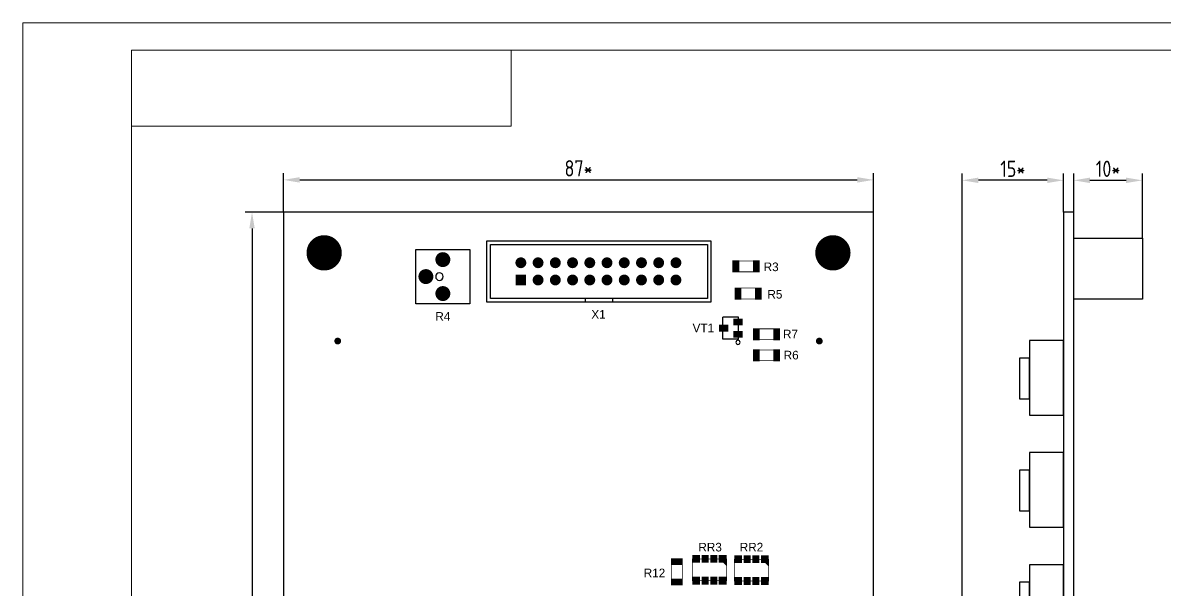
# Model space of a CAD drawing. Extents: x 25 to 880, y 8 to 306.
# Drawn here: x 460 to 670.5, y 201.5 to 306 of the extents above; entities that cross this region are included whole.
import ezdxf
from ezdxf.enums import TextEntityAlignment as Align

# ---------------------------------------------------------------- set-up
doc = ezdxf.new("R2010")
doc.units = 0
doc.header["$MEASUREMENT"] = 0
for name, color, linetype in [('BOARD', 7, 'Continuous'), ('BOTTOM', 7, 'Continuous'), ('TOP', 7, 'Continuous'), ('TOP_PIN', 7, 'Continuous')]:
    doc.layers.add(name, color=color, linetype=linetype)
doc.layers.add('РАЗМЕРЫ', color=7, linetype='Continuous', lineweight=0)
doc.layers.add('РАМКА', color=7, linetype='Continuous', lineweight=0)
doc.styles.add('ГОСТ 2.304', font='CS_Gost2304.shx')
doc.dimstyles.new('ГОСТ', dxfattribs={"dimscale": 0, "dimtxt": 3, "dimasz": 3, "dimexe": 1.25, "dimexo": 0, "dimtad": 1, "dimtoh": 1, "dimdec": 3, "dimtxsty": 'ГОСТ 2.304', "dimcen": 5, "dimadec": 3, "dimazin": 2, "dimtfac": 0.75, "dimtdec": 4, "dimtmove": 1, "dimatfit": 3, "dimfxl": 1, "dimtolj": 1, "dimarcsym": 0})

# ---------------------------------------------------------------- blocks, each defined once
blk = doc.blocks.new('*D647')
at = {"layer": 'Defpoints', "color": 0}
for p in [(616.78, 277.08), (508.03, 271.14), (616.78, 271.14)]:
    blk.add_point(p, dxfattribs=at)
at = {"layer": 'РАЗМЕРЫ', "color": 0, "lineweight": -2}
for p, q in [((508.03, 271.14), (508.03, 278.33)), ((616.78, 271.14), (616.78, 278.33)), ((511.03, 277.08), (613.78, 277.08))]:
    blk.add_line(p, q, dxfattribs=at)
at = {"layer": 'РАЗМЕРЫ', "color": 0}
for points in [[(511.03, 277.58), (511.03, 276.58), (508.03, 277.08)], [(613.78, 276.58), (613.78, 277.58), (616.78, 277.08)]]:
    blk.add_solid(points, dxfattribs=at)
at = {"layer": 'РАЗМЕРЫ', "color": 0, "linetype": 'Continuous', "insert": (562.4, 279.21), "char_height": 3, "attachment_point": 5, "style": 'ГОСТ 2.304'}
blk.add_mtext('\\A1;87*', dxfattribs=at)
blk = doc.blocks.new('*D649')
at = {"layer": 'Defpoints', "color": 0}
for p in [(508.03, 271.14), (502.23, 91.14), (508.03, 91.14)]:
    blk.add_point(p, dxfattribs=at)
at = {"layer": 'РАЗМЕРЫ', "color": 0, "lineweight": -2}
for p, q in [((508.03, 271.14), (500.98, 271.14)), ((502.23, 268.14), (502.23, 94.14)), ((508.03, 91.14), (500.98, 91.14))]:
    blk.add_line(p, q, dxfattribs=at)
at = {"layer": 'РАЗМЕРЫ', "color": 0}
for points in [[(502.73, 268.14), (501.73, 268.14), (502.23, 271.14)], [(501.73, 94.14), (502.73, 94.14), (502.23, 91.14)]]:
    blk.add_solid(points, dxfattribs=at)
at = {"layer": 'РАЗМЕРЫ', "color": 0, "linetype": 'Continuous', "insert": (500.11, 181.14), "char_height": 3, "attachment_point": 5, "rotation": 90, "style": 'ГОСТ 2.304'}
blk.add_mtext('\\A1;144*', dxfattribs=at)
blk = doc.blocks.new('*D654')
at = {"layer": 'Defpoints', "color": 0}
for p in [(666.31, 277), (653.65, 271.14), (666.31, 266.36)]:
    blk.add_point(p, dxfattribs=at)
at = {"layer": 'РАЗМЕРЫ', "color": 0, "lineweight": -2}
for p, q in [((653.65, 271.14), (653.65, 278.25)), ((666.31, 266.36), (666.31, 278.25)), ((656.65, 277), (663.31, 277))]:
    blk.add_line(p, q, dxfattribs=at)
at = {"layer": 'РАЗМЕРЫ', "color": 0}
for points in [[(656.65, 277.5), (656.65, 276.5), (653.65, 277)], [(663.31, 276.5), (663.31, 277.5), (666.31, 277)]]:
    blk.add_solid(points, dxfattribs=at)
at = {"layer": 'РАЗМЕРЫ', "color": 0, "linetype": 'Continuous', "insert": (659.98, 279.12), "char_height": 3, "attachment_point": 5, "style": 'ГОСТ 2.304'}
blk.add_mtext('\\A1;10*', dxfattribs=at)
blk = doc.blocks.new('*D657')
at = {"layer": 'Defpoints', "color": 0}
for p in [(633.09, 277), (651.78, 271.14), (633.09, 125.58)]:
    blk.add_point(p, dxfattribs=at)
at = {"layer": 'РАЗМЕРЫ', "color": 0, "lineweight": -2}
for p, q in [((633.09, 125.58), (633.09, 278.25)), ((651.78, 271.14), (651.78, 278.25)), ((648.78, 277), (636.09, 277))]:
    blk.add_line(p, q, dxfattribs=at)
at = {"layer": 'РАЗМЕРЫ', "color": 0}
for points in [[(636.09, 277.5), (636.09, 276.5), (633.09, 277)], [(648.78, 276.5), (648.78, 277.5), (651.78, 277)]]:
    blk.add_solid(points, dxfattribs=at)
at = {"layer": 'РАЗМЕРЫ', "color": 0, "linetype": 'Continuous', "insert": (642.43, 279.12), "char_height": 3, "attachment_point": 5, "style": 'ГОСТ 2.304'}
blk.add_mtext('\\A1;15*', dxfattribs=at)

msp = doc.modelspace()

# ---------------------------------------------------------------- linework, layer by layer
at = {"linetype": 'Continuous', "const_width": 0.125}
msp.add_lwpolyline([(596.0749, 256.4653, 1), (595.9499, 256.4653, 1)], format="xyb", close=True, dxfattribs=at)
at = {"layer": 'BOARD'}
for points in [[(508.026, 91.1429), (616.776, 91.1429), (616.776, 271.1429), (508.026, 271.1429)], [(651.776, 91.1429), (653.651, 91.1429), (653.651, 271.1429), (651.776, 271.1429)]]:
    msp.add_lwpolyline(points, close=True, dxfattribs=at)
at = {"layer": 'BOTTOM', "linetype": 'ByBlock', "ltscale": 100}
for points in [[(651.776, 247.4804), (645.526, 247.4804), (645.526, 233.7304), (651.776, 233.7304)], [(645.526, 244.2679), (643.651, 244.2679), (643.651, 236.7679), (645.526, 236.7679)], [(651.776, 226.8429), (645.526, 226.8429), (645.526, 213.0929), (651.776, 213.0929)], [(645.526, 223.6304), (643.651, 223.6304), (643.651, 216.1304), (645.526, 216.1304)], [(651.776, 206.2054), (645.526, 206.2054), (645.526, 192.4554), (651.776, 192.4554)], [(645.526, 202.9929), (643.651, 202.9929), (643.651, 195.4929), (645.526, 195.4929)]]:
    msp.add_lwpolyline(points, close=True, dxfattribs=at)
at = {"layer": 'TOP'}
for points in [[(545.526, 254.5804), (545.526, 265.8304), (586.776, 265.8304), (586.776, 254.5804)], [(666.3073, 266.3616), (666.3073, 255.1116), (653.651, 255.1116), (653.651, 266.3616)], [(542.401, 264.2679), (542.401, 254.2679), (532.401, 254.2679), (532.401, 264.2679)], [(546.151, 255.2054), (546.151, 265.2054), (586.151, 265.2054), (586.151, 255.2054)], [(552.5698, 257.8491), (550.9823, 257.8491), (550.9823, 259.4366), (552.5698, 259.4366)]]:
    msp.add_lwpolyline(points, close=True, dxfattribs=at)
for points in [[(552.5698, 261.8179, 1), (550.9823, 261.8179, 1)], [(555.7448, 261.8179, 1), (554.1573, 261.8179, 1)], [(558.9198, 261.8179, 1), (557.3323, 261.8179, 1)], [(562.0948, 261.8179, 1), (560.5073, 261.8179, 1)], [(565.2698, 261.8179, 1), (563.6823, 261.8179, 1)], [(568.4448, 261.8179, 1), (566.8573, 261.8179, 1)], [(571.6198, 261.8179, 1), (570.0323, 261.8179, 1)], [(574.7948, 261.8179, 1), (573.2073, 261.8179, 1)], [(577.9698, 261.8179, 1), (576.3823, 261.8179, 1)], [(581.1448, 261.8179, 1), (579.5573, 261.8179, 1)], [(537.4748, 259.2679, 1), (536.0773, 259.2679, 1)], [(555.7448, 258.6429, 1), (554.1573, 258.6429, 1)], [(558.9198, 258.6429, 1), (557.3323, 258.6429, 1)], [(562.0948, 258.6429, 1), (560.5073, 258.6429, 1)], [(565.2698, 258.6429, 1), (563.6823, 258.6429, 1)], [(568.4448, 258.6429, 1), (566.8573, 258.6429, 1)], [(571.6198, 258.6429, 1), (570.0323, 258.6429, 1)], [(574.7948, 258.6429, 1), (573.2073, 258.6429, 1)], [(577.9698, 258.6429, 1), (576.3823, 258.6429, 1)], [(581.1448, 258.6429, 1), (579.5573, 258.6429, 1)], [(592.1622, 247.1568, 1), (591.4122, 247.1568, 1)]]:
    msp.add_lwpolyline(points, format="xyb", close=True, dxfattribs=at)
at = {"layer": 'TOP', "const_width": 0.125}
for points in [[(591.3385, 260.1466), (591.3385, 262.1466), (595.2135, 262.1466), (595.2135, 260.1466)], [(591.7135, 255.1429), (591.7135, 257.1429), (595.5885, 257.1429), (595.5885, 255.1429)], [(598.9635, 249.6466), (598.9635, 247.6466), (595.0885, 247.6466), (595.0885, 249.6466)], [(595.0885, 243.7716), (595.0885, 245.7716), (598.9635, 245.7716), (598.9635, 243.7716)], [(579.526, 206.8341), (581.526, 206.8341), (581.526, 202.9591), (579.526, 202.9591)], [(583.351, 207.2716), (589.701, 207.2716), (589.701, 203.2716), (583.351, 203.2716)], [(591.101, 207.2091), (597.451, 207.2091), (597.451, 203.2091), (591.101, 203.2091)]]:
    msp.add_lwpolyline(points, close=True, dxfattribs=at)
at = {"layer": 'TOP'}
for points in [[(563.651, 255.2054), (563.651, 254.5804)], [(568.651, 255.2054), (568.651, 254.5804)], [(591.901, 247.7679), (591.901, 251.7679), (589.026, 251.7679)], [(591.901, 247.7679), (589.026, 247.7679), (589.026, 251.7679)]]:
    msp.add_lwpolyline(points, dxfattribs=at)
at = {"layer": 'TOP', "const_width": 0.125}
for points in [[(589.701, 206.0216), (588.451, 207.2716)], [(589.701, 206.1466), (588.576, 207.2716)], [(589.701, 206.2716), (588.701, 207.2716)], [(589.701, 206.3966), (588.826, 207.2716)], [(589.701, 206.5216), (588.951, 207.2716)], [(589.701, 206.6466), (589.076, 207.2716)], [(589.701, 206.7716), (589.201, 207.2716)], [(589.701, 206.8966), (589.326, 207.2716)], [(589.701, 207.0216), (589.451, 207.2716)], [(589.701, 207.1466), (589.576, 207.2716)], [(597.451, 205.9591), (596.201, 207.2091)], [(597.451, 206.0841), (596.326, 207.2091)], [(597.451, 206.2091), (596.451, 207.2091)], [(597.451, 206.3341), (596.576, 207.2091)], [(597.451, 206.4591), (596.701, 207.2091)], [(597.451, 206.5841), (596.826, 207.2091)], [(597.451, 206.7091), (596.951, 207.2091)], [(597.451, 206.8341), (597.076, 207.2091)], [(597.451, 206.9591), (597.201, 207.2091)], [(597.451, 207.0841), (597.326, 207.2091)]]:
    msp.add_lwpolyline(points, dxfattribs=at)
at = {"layer": 'TOP_PIN', "const_width": 0.125}
for points in [[(515.526, 260.4554, 1), (515.526, 266.8304, 1)], [(609.276, 260.4554, 1), (609.276, 266.8304, 1)], [(537.401, 261.0804, 1), (537.401, 263.7054, 1)], [(551.776, 260.8804, 1), (551.776, 262.7554, 1)], [(554.951, 260.8804, 1), (554.951, 262.7554, 1)], [(558.126, 260.8804, 1), (558.126, 262.7554, 1)], [(561.301, 260.8804, 1), (561.301, 262.7554, 1)], [(564.476, 260.8804, 1), (564.476, 262.7554, 1)], [(567.651, 260.8804, 1), (567.651, 262.7554, 1)], [(570.826, 260.8804, 1), (570.826, 262.7554, 1)], [(574.001, 260.8804, 1), (574.001, 262.7554, 1)], [(577.176, 260.8804, 1), (577.176, 262.7554, 1)], [(580.351, 260.8804, 1), (580.351, 262.7554, 1)], [(534.276, 257.9554, 1), (534.276, 260.5804, 1)], [(554.951, 257.7054, 1), (554.951, 259.5804, 1)], [(558.126, 257.7054, 1), (558.126, 259.5804, 1)], [(561.301, 257.7054, 1), (561.301, 259.5804, 1)], [(564.476, 257.7054, 1), (564.476, 259.5804, 1)], [(567.651, 257.7054, 1), (567.651, 259.5804, 1)], [(570.826, 257.7054, 1), (570.826, 259.5804, 1)], [(574.001, 257.7054, 1), (574.001, 259.5804, 1)], [(577.176, 257.7054, 1), (577.176, 259.5804, 1)], [(580.351, 257.7054, 1), (580.351, 259.5804, 1)], [(537.401, 254.8304, 1), (537.401, 257.4554, 1)], [(518.026, 246.8341, 1), (518.026, 247.9591, 1)], [(606.776, 246.8341, 1), (606.776, 247.9591, 1)]]:
    msp.add_lwpolyline(points, format="xyb", close=True, dxfattribs=at)
for points in [[(512.7848, 265.2679), (518.2673, 265.2679)], [(512.8623, 265.3929), (518.1898, 265.3929)], [(512.9485, 265.5179), (518.1035, 265.5179)], [(513.0448, 265.6429), (518.0073, 265.6429)], [(513.151, 265.7679), (517.901, 265.7679)], [(513.2685, 265.8929), (517.7835, 265.8929)], [(513.401, 266.0179), (517.651, 266.0179)], [(513.5498, 266.1429), (517.5023, 266.1429)], [(513.7185, 266.2679), (517.3335, 266.2679)], [(513.9148, 266.3929), (517.1373, 266.3929)], [(514.1498, 266.5179), (516.9023, 266.5179)], [(514.4498, 266.6429), (516.6023, 266.6429)], [(514.8985, 266.7679), (516.1535, 266.7679)], [(606.5348, 265.2679), (612.0173, 265.2679)], [(606.6123, 265.3929), (611.9398, 265.3929)], [(606.6985, 265.5179), (611.8535, 265.5179)], [(606.7948, 265.6429), (611.7573, 265.6429)], [(606.901, 265.7679), (611.651, 265.7679)], [(607.0185, 265.8929), (611.5335, 265.8929)], [(607.151, 266.0179), (611.401, 266.0179)], [(607.2998, 266.1429), (611.2523, 266.1429)], [(607.4685, 266.2679), (611.0835, 266.2679)], [(607.6648, 266.3929), (610.8873, 266.3929)], [(607.8998, 266.5179), (610.6523, 266.5179)], [(608.1998, 266.6429), (610.3523, 266.6429)], [(608.6485, 266.7679), (609.9035, 266.7679)], [(512.3385, 263.6429), (518.7135, 263.6429)], [(512.341, 263.7679), (518.711, 263.7679)], [(512.341, 263.5179), (518.711, 263.5179)], [(512.3485, 263.8929), (518.7035, 263.8929)], [(512.3485, 263.3929), (518.7035, 263.3929)], [(512.361, 264.0179), (518.691, 264.0179)], [(512.361, 263.2679), (518.691, 263.2679)], [(512.3785, 264.1429), (518.6735, 264.1429)], [(512.3785, 263.1429), (518.6735, 263.1429)], [(512.401, 264.2679), (518.651, 264.2679)], [(512.4285, 264.3929), (518.6235, 264.3929)], [(512.461, 264.5179), (518.591, 264.5179)], [(512.4998, 264.6429), (518.5523, 264.6429)], [(512.5448, 264.7679), (518.5073, 264.7679)], [(512.5948, 264.8929), (518.4573, 264.8929)], [(512.651, 265.0179), (518.401, 265.0179)], [(512.7135, 265.1429), (518.3385, 265.1429)], [(536.3248, 263.1429), (538.4773, 263.1429)], [(536.4235, 263.2679), (538.3785, 263.2679)], [(536.551, 263.3929), (538.251, 263.3929)], [(536.726, 263.5179), (538.076, 263.5179)], [(537.001, 263.6429), (537.801, 263.6429)], [(606.0885, 263.6429), (612.4635, 263.6429)], [(606.091, 263.7679), (612.461, 263.7679)], [(606.091, 263.5179), (612.461, 263.5179)], [(606.0985, 263.8929), (612.4535, 263.8929)], [(606.0985, 263.3929), (612.4535, 263.3929)], [(606.111, 264.0179), (612.441, 264.0179)], [(606.111, 263.2679), (612.441, 263.2679)], [(606.1285, 264.1429), (612.4235, 264.1429)], [(606.1285, 263.1429), (612.4235, 263.1429)], [(606.151, 264.2679), (612.401, 264.2679)], [(606.1785, 264.3929), (612.3735, 264.3929)], [(606.211, 264.5179), (612.341, 264.5179)], [(606.2498, 264.6429), (612.3023, 264.6429)], [(606.2948, 264.7679), (612.2573, 264.7679)], [(606.3448, 264.8929), (612.2073, 264.8929)], [(606.401, 265.0179), (612.151, 265.0179)], [(606.4635, 265.1429), (612.0885, 265.1429)], [(512.401, 263.0179), (518.651, 263.0179)], [(512.4285, 262.8929), (518.6235, 262.8929)], [(512.461, 262.7679), (518.591, 262.7679)], [(512.4998, 262.6429), (518.5523, 262.6429)], [(512.5448, 262.5179), (518.5073, 262.5179)], [(512.5948, 262.3929), (518.4573, 262.3929)], [(512.651, 262.2679), (518.401, 262.2679)], [(512.7135, 262.1429), (518.3385, 262.1429)], [(512.7848, 262.0179), (518.2673, 262.0179)], [(512.8623, 261.8929), (518.1898, 261.8929)], [(512.9485, 261.7679), (518.1035, 261.7679)], [(513.0448, 261.6429), (518.0073, 261.6429)], [(513.151, 261.5179), (517.901, 261.5179)], [(513.2685, 261.3929), (517.7835, 261.3929)], [(513.401, 261.2679), (517.651, 261.2679)], [(513.5498, 261.1429), (517.5023, 261.1429)], [(513.7185, 261.0179), (517.3335, 261.0179)], [(536.0885, 262.3929), (538.7135, 262.3929)], [(536.0948, 262.5179), (538.7073, 262.5179)], [(536.0948, 262.2679), (538.7073, 262.2679)], [(536.1135, 262.6429), (538.6885, 262.6429)], [(536.1135, 262.1429), (538.6885, 262.1429)], [(536.1435, 262.7679), (538.6585, 262.7679)], [(536.1435, 262.0179), (538.6585, 262.0179)], [(536.1885, 262.8929), (538.6135, 262.8929)], [(536.1885, 261.8929), (538.6135, 261.8929)], [(536.2473, 263.0179), (538.5548, 263.0179)], [(536.2473, 261.7679), (538.5548, 261.7679)], [(536.3248, 261.6429), (538.4773, 261.6429)], [(536.4235, 261.5179), (538.3785, 261.5179)], [(536.551, 261.3929), (538.251, 261.3929)], [(536.726, 261.2679), (538.076, 261.2679)], [(537.001, 261.1429), (537.801, 261.1429)], [(550.841, 261.7679), (552.711, 261.7679)], [(550.8423, 261.8929), (552.7098, 261.8929)], [(550.856, 261.6429), (552.696, 261.6429)], [(550.861, 262.0179), (552.691, 262.0179)], [(550.8885, 261.5179), (552.6635, 261.5179)], [(550.8973, 262.1429), (552.6548, 262.1429)], [(550.941, 261.3929), (552.611, 261.3929)], [(550.9548, 262.2679), (552.5973, 262.2679)], [(551.0173, 261.2679), (552.5348, 261.2679)], [(551.036, 262.3929), (552.516, 262.3929)], [(551.126, 261.1429), (552.426, 261.1429)], [(551.1535, 262.5179), (552.3985, 262.5179)], [(551.2873, 261.0179), (552.2648, 261.0179)], [(551.331, 262.6429), (552.221, 262.6429)], [(554.016, 261.7679), (555.886, 261.7679)], [(554.0173, 261.8929), (555.8848, 261.8929)], [(554.031, 261.6429), (555.871, 261.6429)], [(554.036, 262.0179), (555.866, 262.0179)], [(554.0635, 261.5179), (555.8385, 261.5179)], [(554.0723, 262.1429), (555.8298, 262.1429)], [(554.116, 261.3929), (555.786, 261.3929)], [(554.1298, 262.2679), (555.7723, 262.2679)], [(554.1923, 261.2679), (555.7098, 261.2679)], [(554.211, 262.3929), (555.691, 262.3929)], [(554.301, 261.1429), (555.601, 261.1429)], [(554.3285, 262.5179), (555.5735, 262.5179)], [(554.4623, 261.0179), (555.4398, 261.0179)], [(554.506, 262.6429), (555.396, 262.6429)], [(557.191, 261.7679), (559.061, 261.7679)], [(557.1923, 261.8929), (559.0598, 261.8929)], [(557.206, 261.6429), (559.046, 261.6429)], [(557.211, 262.0179), (559.041, 262.0179)], [(557.2385, 261.5179), (559.0135, 261.5179)], [(557.2473, 262.1429), (559.0048, 262.1429)], [(557.291, 261.3929), (558.961, 261.3929)], [(557.3048, 262.2679), (558.9473, 262.2679)], [(557.3673, 261.2679), (558.8848, 261.2679)], [(557.386, 262.3929), (558.866, 262.3929)], [(557.476, 261.1429), (558.776, 261.1429)], [(557.5035, 262.5179), (558.7485, 262.5179)], [(557.6373, 261.0179), (558.6148, 261.0179)], [(557.681, 262.6429), (558.571, 262.6429)], [(560.366, 261.7679), (562.236, 261.7679)], [(560.3673, 261.8929), (562.2348, 261.8929)], [(560.381, 261.6429), (562.221, 261.6429)], [(560.386, 262.0179), (562.216, 262.0179)], [(560.4135, 261.5179), (562.1885, 261.5179)], [(560.4223, 262.1429), (562.1798, 262.1429)], [(560.466, 261.3929), (562.136, 261.3929)], [(560.4798, 262.2679), (562.1223, 262.2679)], [(560.5423, 261.2679), (562.0598, 261.2679)], [(560.561, 262.3929), (562.041, 262.3929)], [(560.651, 261.1429), (561.951, 261.1429)], [(560.6785, 262.5179), (561.9235, 262.5179)], [(560.8123, 261.0179), (561.7898, 261.0179)], [(560.856, 262.6429), (561.746, 262.6429)], [(563.541, 261.7679), (565.411, 261.7679)], [(563.5423, 261.8929), (565.4098, 261.8929)], [(563.556, 261.6429), (565.396, 261.6429)], [(563.561, 262.0179), (565.391, 262.0179)], [(563.5885, 261.5179), (565.3635, 261.5179)], [(563.5973, 262.1429), (565.3548, 262.1429)], [(563.641, 261.3929), (565.311, 261.3929)], [(563.6548, 262.2679), (565.2973, 262.2679)], [(563.7173, 261.2679), (565.2348, 261.2679)], [(563.736, 262.3929), (565.216, 262.3929)], [(563.826, 261.1429), (565.126, 261.1429)], [(563.8535, 262.5179), (565.0985, 262.5179)], [(563.9873, 261.0179), (564.9648, 261.0179)], [(564.031, 262.6429), (564.921, 262.6429)], [(566.716, 261.7679), (568.586, 261.7679)], [(566.7173, 261.8929), (568.5848, 261.8929)], [(566.731, 261.6429), (568.571, 261.6429)], [(566.736, 262.0179), (568.566, 262.0179)], [(566.7635, 261.5179), (568.5385, 261.5179)], [(566.7723, 262.1429), (568.5298, 262.1429)], [(566.816, 261.3929), (568.486, 261.3929)], [(566.8298, 262.2679), (568.4723, 262.2679)], [(566.8923, 261.2679), (568.4098, 261.2679)], [(566.911, 262.3929), (568.391, 262.3929)], [(567.001, 261.1429), (568.301, 261.1429)], [(567.0285, 262.5179), (568.2735, 262.5179)], [(567.1623, 261.0179), (568.1398, 261.0179)], [(567.206, 262.6429), (568.096, 262.6429)], [(569.891, 261.7679), (571.761, 261.7679)], [(569.8923, 261.8929), (571.7598, 261.8929)], [(569.906, 261.6429), (571.746, 261.6429)], [(569.911, 262.0179), (571.741, 262.0179)], [(569.9385, 261.5179), (571.7135, 261.5179)], [(569.9473, 262.1429), (571.7048, 262.1429)], [(569.991, 261.3929), (571.661, 261.3929)], [(570.0048, 262.2679), (571.6473, 262.2679)], [(570.0673, 261.2679), (571.5848, 261.2679)], [(570.086, 262.3929), (571.566, 262.3929)], [(570.176, 261.1429), (571.476, 261.1429)], [(570.2035, 262.5179), (571.4485, 262.5179)], [(570.3373, 261.0179), (571.3148, 261.0179)], [(570.381, 262.6429), (571.271, 262.6429)], [(573.066, 261.7679), (574.936, 261.7679)], [(573.0673, 261.8929), (574.9348, 261.8929)], [(573.081, 261.6429), (574.921, 261.6429)], [(573.086, 262.0179), (574.916, 262.0179)], [(573.1135, 261.5179), (574.8885, 261.5179)], [(573.1223, 262.1429), (574.8798, 262.1429)], [(573.166, 261.3929), (574.836, 261.3929)], [(573.1798, 262.2679), (574.8223, 262.2679)], [(573.2423, 261.2679), (574.7598, 261.2679)], [(573.261, 262.3929), (574.741, 262.3929)], [(573.351, 261.1429), (574.651, 261.1429)], [(573.3785, 262.5179), (574.6235, 262.5179)], [(573.5123, 261.0179), (574.4898, 261.0179)], [(573.556, 262.6429), (574.446, 262.6429)], [(576.241, 261.7679), (578.111, 261.7679)], [(576.2423, 261.8929), (578.1098, 261.8929)], [(576.256, 261.6429), (578.096, 261.6429)], [(576.261, 262.0179), (578.091, 262.0179)], [(576.2885, 261.5179), (578.0635, 261.5179)], [(576.2973, 262.1429), (578.0548, 262.1429)], [(576.341, 261.3929), (578.011, 261.3929)], [(576.3548, 262.2679), (577.9973, 262.2679)], [(576.4173, 261.2679), (577.9348, 261.2679)], [(576.436, 262.3929), (577.916, 262.3929)], [(576.526, 261.1429), (577.826, 261.1429)], [(576.5535, 262.5179), (577.7985, 262.5179)], [(576.6873, 261.0179), (577.6648, 261.0179)], [(576.731, 262.6429), (577.621, 262.6429)], [(579.416, 261.7679), (581.286, 261.7679)], [(579.4173, 261.8929), (581.2848, 261.8929)], [(579.431, 261.6429), (581.271, 261.6429)], [(579.436, 262.0179), (581.266, 262.0179)], [(579.4635, 261.5179), (581.2385, 261.5179)], [(579.4723, 262.1429), (581.2298, 262.1429)], [(579.516, 261.3929), (581.186, 261.3929)], [(579.5298, 262.2679), (581.1723, 262.2679)], [(579.5923, 261.2679), (581.1098, 261.2679)], [(579.611, 262.3929), (581.091, 262.3929)], [(579.701, 261.1429), (581.001, 261.1429)], [(579.7285, 262.5179), (580.9735, 262.5179)], [(579.8623, 261.0179), (580.8398, 261.0179)], [(579.906, 262.6429), (580.796, 262.6429)], [(590.8385, 262.1429), (591.9635, 262.1429)], [(590.8385, 262.0179), (591.9635, 262.0179)], [(590.8385, 261.8929), (591.9635, 261.8929)], [(590.8385, 261.7679), (591.9635, 261.7679)], [(590.8385, 261.6429), (591.9635, 261.6429)], [(590.8385, 261.5179), (591.9635, 261.5179)], [(590.8385, 261.3929), (591.9635, 261.3929)], [(590.8385, 261.2679), (591.9635, 261.2679)], [(590.8385, 261.1429), (591.9635, 261.1429)], [(590.8385, 261.0179), (591.9635, 261.0179)], [(594.5885, 262.1429), (595.7135, 262.1429)], [(594.5885, 262.0179), (595.7135, 262.0179)], [(594.5885, 261.8929), (595.7135, 261.8929)], [(594.5885, 261.7679), (595.7135, 261.7679)], [(594.5885, 261.6429), (595.7135, 261.6429)], [(594.5885, 261.5179), (595.7135, 261.5179)], [(594.5885, 261.3929), (595.7135, 261.3929)], [(594.5885, 261.2679), (595.7135, 261.2679)], [(594.5885, 261.1429), (595.7135, 261.1429)], [(594.5885, 261.0179), (595.7135, 261.0179)], [(606.151, 263.0179), (612.401, 263.0179)], [(606.1785, 262.8929), (612.3735, 262.8929)], [(606.211, 262.7679), (612.341, 262.7679)], [(606.2498, 262.6429), (612.3023, 262.6429)], [(606.2948, 262.5179), (612.2573, 262.5179)], [(606.3448, 262.3929), (612.2073, 262.3929)], [(606.401, 262.2679), (612.151, 262.2679)], [(606.4635, 262.1429), (612.0885, 262.1429)], [(606.5348, 262.0179), (612.0173, 262.0179)], [(606.6123, 261.8929), (611.9398, 261.8929)], [(606.6985, 261.7679), (611.8535, 261.7679)], [(606.7948, 261.6429), (611.7573, 261.6429)], [(606.901, 261.5179), (611.651, 261.5179)], [(607.0185, 261.3929), (611.5335, 261.3929)], [(607.151, 261.2679), (611.401, 261.2679)], [(607.2998, 261.1429), (611.2523, 261.1429)], [(607.4685, 261.0179), (611.0835, 261.0179)], [(513.9148, 260.8929), (517.1373, 260.8929)], [(514.1498, 260.7679), (516.9023, 260.7679)], [(514.4498, 260.6429), (516.6023, 260.6429)], [(514.8985, 260.5179), (516.1535, 260.5179)], [(532.9635, 259.2679), (535.5885, 259.2679)], [(532.9698, 259.3929), (535.5823, 259.3929)], [(532.9698, 259.1429), (535.5823, 259.1429)], [(532.9885, 259.5179), (535.5635, 259.5179)], [(532.9885, 259.0179), (535.5635, 259.0179)], [(533.0185, 259.6429), (535.5335, 259.6429)], [(533.0185, 258.8929), (535.5335, 258.8929)], [(533.0635, 259.7679), (535.4885, 259.7679)], [(533.1223, 259.8929), (535.4298, 259.8929)], [(533.1998, 260.0179), (535.3523, 260.0179)], [(533.2985, 260.1429), (535.2535, 260.1429)], [(533.426, 260.2679), (535.126, 260.2679)], [(533.601, 260.3929), (534.951, 260.3929)], [(533.876, 260.5179), (534.676, 260.5179)], [(550.8698, 259.5179), (552.6823, 259.5179)], [(550.8698, 259.3929), (552.6823, 259.3929)], [(550.8698, 259.2679), (552.6823, 259.2679)], [(550.8698, 259.1429), (552.6823, 259.1429)], [(550.8698, 259.0179), (552.6823, 259.0179)], [(550.8698, 258.8929), (552.6823, 258.8929)], [(551.6235, 260.8929), (551.9285, 260.8929)], [(554.0485, 258.8929), (555.8535, 258.8929)], [(554.0923, 259.0179), (555.8098, 259.0179)], [(554.1585, 259.1429), (555.7435, 259.1429)], [(554.2523, 259.2679), (555.6498, 259.2679)], [(554.3885, 259.3929), (555.5135, 259.3929)], [(554.6148, 259.5179), (555.2873, 259.5179)], [(554.7985, 260.8929), (555.1035, 260.8929)], [(557.2235, 258.8929), (559.0285, 258.8929)], [(557.2673, 259.0179), (558.9848, 259.0179)], [(557.3335, 259.1429), (558.9185, 259.1429)], [(557.4273, 259.2679), (558.8248, 259.2679)], [(557.5635, 259.3929), (558.6885, 259.3929)], [(557.7898, 259.5179), (558.4623, 259.5179)], [(557.9735, 260.8929), (558.2785, 260.8929)], [(560.3985, 258.8929), (562.2035, 258.8929)], [(560.4423, 259.0179), (562.1598, 259.0179)], [(560.5085, 259.1429), (562.0935, 259.1429)], [(560.6023, 259.2679), (561.9998, 259.2679)], [(560.7385, 259.3929), (561.8635, 259.3929)], [(560.9648, 259.5179), (561.6373, 259.5179)], [(561.1485, 260.8929), (561.4535, 260.8929)], [(563.5735, 258.8929), (565.3785, 258.8929)], [(563.6173, 259.0179), (565.3348, 259.0179)], [(563.6835, 259.1429), (565.2685, 259.1429)], [(563.7773, 259.2679), (565.1748, 259.2679)], [(563.9135, 259.3929), (565.0385, 259.3929)], [(564.1398, 259.5179), (564.8123, 259.5179)], [(564.3235, 260.8929), (564.6285, 260.8929)], [(566.7485, 258.8929), (568.5535, 258.8929)], [(566.7923, 259.0179), (568.5098, 259.0179)], [(566.8585, 259.1429), (568.4435, 259.1429)], [(566.9523, 259.2679), (568.3498, 259.2679)], [(567.0885, 259.3929), (568.2135, 259.3929)], [(567.3148, 259.5179), (567.9873, 259.5179)], [(567.4985, 260.8929), (567.8035, 260.8929)], [(569.9235, 258.8929), (571.7285, 258.8929)], [(569.9673, 259.0179), (571.6848, 259.0179)], [(570.0335, 259.1429), (571.6185, 259.1429)], [(570.1273, 259.2679), (571.5248, 259.2679)], [(570.2635, 259.3929), (571.3885, 259.3929)], [(570.4898, 259.5179), (571.1623, 259.5179)], [(570.6735, 260.8929), (570.9785, 260.8929)], [(573.0985, 258.8929), (574.9035, 258.8929)], [(573.1423, 259.0179), (574.8598, 259.0179)], [(573.2085, 259.1429), (574.7935, 259.1429)], [(573.3023, 259.2679), (574.6998, 259.2679)], [(573.4385, 259.3929), (574.5635, 259.3929)], [(573.6648, 259.5179), (574.3373, 259.5179)], [(573.8485, 260.8929), (574.1535, 260.8929)], [(576.2735, 258.8929), (578.0785, 258.8929)], [(576.3173, 259.0179), (578.0348, 259.0179)], [(576.3835, 259.1429), (577.9685, 259.1429)], [(576.4773, 259.2679), (577.8748, 259.2679)], [(576.6135, 259.3929), (577.7385, 259.3929)], [(576.8398, 259.5179), (577.5123, 259.5179)], [(577.0235, 260.8929), (577.3285, 260.8929)], [(579.4485, 258.8929), (581.2535, 258.8929)], [(579.4923, 259.0179), (581.2098, 259.0179)], [(579.5585, 259.1429), (581.1435, 259.1429)], [(579.6523, 259.2679), (581.0498, 259.2679)], [(579.7885, 259.3929), (580.9135, 259.3929)], [(580.0148, 259.5179), (580.6873, 259.5179)], [(580.1985, 260.8929), (580.5035, 260.8929)], [(590.8385, 260.8929), (591.9635, 260.8929)], [(590.8385, 260.7679), (591.9635, 260.7679)], [(590.8385, 260.6429), (591.9635, 260.6429)], [(590.8385, 260.5179), (591.9635, 260.5179)], [(590.8385, 260.3929), (591.9635, 260.3929)], [(590.8385, 260.2679), (591.9635, 260.2679)], [(590.8385, 260.1429), (591.9635, 260.1429)], [(594.5885, 260.8929), (595.7135, 260.8929)], [(594.5885, 260.7679), (595.7135, 260.7679)], [(594.5885, 260.6429), (595.7135, 260.6429)], [(594.5885, 260.5179), (595.7135, 260.5179)], [(594.5885, 260.3929), (595.7135, 260.3929)], [(594.5885, 260.2679), (595.7135, 260.2679)], [(594.5885, 260.1429), (595.7135, 260.1429)], [(607.6648, 260.8929), (610.8873, 260.8929)], [(607.8998, 260.7679), (610.6523, 260.7679)], [(608.1998, 260.6429), (610.3523, 260.6429)], [(608.6485, 260.5179), (609.9035, 260.5179)], [(533.0635, 258.7679), (535.4885, 258.7679)], [(533.1223, 258.6429), (535.4298, 258.6429)], [(533.1998, 258.5179), (535.3523, 258.5179)], [(533.2985, 258.3929), (535.2535, 258.3929)], [(533.426, 258.2679), (535.126, 258.2679)], [(533.601, 258.1429), (534.951, 258.1429)], [(533.876, 258.0179), (534.676, 258.0179)], [(536.2473, 256.7679), (538.5548, 256.7679)], [(536.3248, 256.8929), (538.4773, 256.8929)], [(536.4235, 257.0179), (538.3785, 257.0179)], [(536.551, 257.1429), (538.251, 257.1429)], [(536.726, 257.2679), (538.076, 257.2679)], [(537.001, 257.3929), (537.801, 257.3929)], [(550.8698, 258.7679), (552.6823, 258.7679)], [(550.8698, 258.6429), (552.6823, 258.6429)], [(550.8698, 258.5179), (552.6823, 258.5179)], [(550.8698, 258.3929), (552.6823, 258.3929)], [(550.8698, 258.2679), (552.6823, 258.2679)], [(550.8698, 258.1429), (552.6823, 258.1429)], [(550.8698, 258.0179), (552.6823, 258.0179)], [(550.8698, 257.8929), (552.6823, 257.8929)], [(550.8698, 257.7679), (552.6823, 257.7679)], [(554.0135, 258.6429), (555.8885, 258.6429)], [(554.0223, 258.7679), (555.8798, 258.7679)], [(554.0223, 258.5179), (555.8798, 258.5179)], [(554.0485, 258.3929), (555.8535, 258.3929)], [(554.0923, 258.2679), (555.8098, 258.2679)], [(554.1585, 258.1429), (555.7435, 258.1429)], [(554.2523, 258.0179), (555.6498, 258.0179)], [(554.3885, 257.8929), (555.5135, 257.8929)], [(554.6148, 257.7679), (555.2873, 257.7679)], [(557.1885, 258.6429), (559.0635, 258.6429)], [(557.1973, 258.7679), (559.0548, 258.7679)], [(557.1973, 258.5179), (559.0548, 258.5179)], [(557.2235, 258.3929), (559.0285, 258.3929)], [(557.2673, 258.2679), (558.9848, 258.2679)], [(557.3335, 258.1429), (558.9185, 258.1429)], [(557.4273, 258.0179), (558.8248, 258.0179)], [(557.5635, 257.8929), (558.6885, 257.8929)], [(557.7898, 257.7679), (558.4623, 257.7679)], [(560.3635, 258.6429), (562.2385, 258.6429)], [(560.3723, 258.7679), (562.2298, 258.7679)], [(560.3723, 258.5179), (562.2298, 258.5179)], [(560.3985, 258.3929), (562.2035, 258.3929)], [(560.4423, 258.2679), (562.1598, 258.2679)], [(560.5085, 258.1429), (562.0935, 258.1429)], [(560.6023, 258.0179), (561.9998, 258.0179)], [(560.7385, 257.8929), (561.8635, 257.8929)], [(560.9648, 257.7679), (561.6373, 257.7679)], [(563.5385, 258.6429), (565.4135, 258.6429)], [(563.5473, 258.7679), (565.4048, 258.7679)], [(563.5473, 258.5179), (565.4048, 258.5179)], [(563.5735, 258.3929), (565.3785, 258.3929)], [(563.6173, 258.2679), (565.3348, 258.2679)], [(563.6835, 258.1429), (565.2685, 258.1429)], [(563.7773, 258.0179), (565.1748, 258.0179)], [(563.9135, 257.8929), (565.0385, 257.8929)], [(564.1398, 257.7679), (564.8123, 257.7679)], [(566.7135, 258.6429), (568.5885, 258.6429)], [(566.7223, 258.7679), (568.5798, 258.7679)], [(566.7223, 258.5179), (568.5798, 258.5179)], [(566.7485, 258.3929), (568.5535, 258.3929)], [(566.7923, 258.2679), (568.5098, 258.2679)], [(566.8585, 258.1429), (568.4435, 258.1429)], [(566.9523, 258.0179), (568.3498, 258.0179)], [(567.0885, 257.8929), (568.2135, 257.8929)], [(567.3148, 257.7679), (567.9873, 257.7679)], [(569.8885, 258.6429), (571.7635, 258.6429)], [(569.8973, 258.7679), (571.7548, 258.7679)], [(569.8973, 258.5179), (571.7548, 258.5179)], [(569.9235, 258.3929), (571.7285, 258.3929)], [(569.9673, 258.2679), (571.6848, 258.2679)], [(570.0335, 258.1429), (571.6185, 258.1429)], [(570.1273, 258.0179), (571.5248, 258.0179)], [(570.2635, 257.8929), (571.3885, 257.8929)], [(570.4898, 257.7679), (571.1623, 257.7679)], [(573.0635, 258.6429), (574.9385, 258.6429)], [(573.0723, 258.7679), (574.9298, 258.7679)], [(573.0723, 258.5179), (574.9298, 258.5179)], [(573.0985, 258.3929), (574.9035, 258.3929)], [(573.1423, 258.2679), (574.8598, 258.2679)], [(573.2085, 258.1429), (574.7935, 258.1429)], [(573.3023, 258.0179), (574.6998, 258.0179)], [(573.4385, 257.8929), (574.5635, 257.8929)], [(573.6648, 257.7679), (574.3373, 257.7679)], [(576.2385, 258.6429), (578.1135, 258.6429)], [(576.2473, 258.7679), (578.1048, 258.7679)], [(576.2473, 258.5179), (578.1048, 258.5179)], [(576.2735, 258.3929), (578.0785, 258.3929)], [(576.3173, 258.2679), (578.0348, 258.2679)], [(576.3835, 258.1429), (577.9685, 258.1429)], [(576.4773, 258.0179), (577.8748, 258.0179)], [(576.6135, 257.8929), (577.7385, 257.8929)], [(576.8398, 257.7679), (577.5123, 257.7679)], [(579.4135, 258.6429), (581.2885, 258.6429)], [(579.4223, 258.7679), (581.2798, 258.7679)], [(579.4223, 258.5179), (581.2798, 258.5179)], [(579.4485, 258.3929), (581.2535, 258.3929)], [(579.4923, 258.2679), (581.2098, 258.2679)], [(579.5585, 258.1429), (581.1435, 258.1429)], [(579.6523, 258.0179), (581.0498, 258.0179)], [(579.7885, 257.8929), (580.9135, 257.8929)], [(580.0148, 257.7679), (580.6873, 257.7679)], [(591.2135, 257.1429), (592.3385, 257.1429)], [(591.2135, 257.0179), (592.3385, 257.0179)], [(591.2135, 256.8929), (592.3385, 256.8929)], [(591.2135, 256.7679), (592.3385, 256.7679)], [(594.9635, 257.1429), (596.0885, 257.1429)], [(594.9635, 257.0179), (596.0885, 257.0179)], [(594.9635, 256.8929), (596.0885, 256.8929)], [(594.9635, 256.7679), (596.0885, 256.7679)], [(536.0885, 256.1429), (538.7135, 256.1429)], [(536.0948, 256.2679), (538.7073, 256.2679)], [(536.0948, 256.0179), (538.7073, 256.0179)], [(536.1135, 256.3929), (538.6885, 256.3929)], [(536.1135, 255.8929), (538.6885, 255.8929)], [(536.1435, 256.5179), (538.6585, 256.5179)], [(536.1435, 255.7679), (538.6585, 255.7679)], [(536.1885, 256.6429), (538.6135, 256.6429)], [(536.1885, 255.6429), (538.6135, 255.6429)], [(536.2473, 255.5179), (538.5548, 255.5179)], [(536.3248, 255.3929), (538.4773, 255.3929)], [(536.4235, 255.2679), (538.3785, 255.2679)], [(536.551, 255.1429), (538.251, 255.1429)], [(536.726, 255.0179), (538.076, 255.0179)], [(537.001, 254.8929), (537.801, 254.8929)], [(591.2135, 256.6429), (592.3385, 256.6429)], [(591.2135, 256.5179), (592.3385, 256.5179)], [(591.2135, 256.3929), (592.3385, 256.3929)], [(591.2135, 256.2679), (592.3385, 256.2679)], [(591.2135, 256.1429), (592.3385, 256.1429)], [(591.2135, 256.0179), (592.3385, 256.0179)], [(591.2135, 255.8929), (592.3385, 255.8929)], [(591.2135, 255.7679), (592.3385, 255.7679)], [(591.2135, 255.6429), (592.3385, 255.6429)], [(591.2135, 255.5179), (592.3385, 255.5179)], [(591.2135, 255.3929), (592.3385, 255.3929)], [(591.2135, 255.2679), (592.3385, 255.2679)], [(591.2135, 255.1429), (592.3385, 255.1429)], [(594.9635, 256.6429), (596.0885, 256.6429)], [(594.9635, 256.5179), (596.0885, 256.5179)], [(594.9635, 256.3929), (596.0885, 256.3929)], [(594.9635, 256.2679), (596.0885, 256.2679)], [(594.9635, 256.1429), (596.0885, 256.1429)], [(594.9635, 256.0179), (596.0885, 256.0179)], [(594.9635, 255.8929), (596.0885, 255.8929)], [(594.9635, 255.7679), (596.0885, 255.7679)], [(594.9635, 255.6429), (596.0885, 255.6429)], [(594.9635, 255.5179), (596.0885, 255.5179)], [(594.9635, 255.3929), (596.0885, 255.3929)], [(594.9635, 255.2679), (596.0885, 255.2679)], [(594.9635, 255.1429), (596.0885, 255.1429)], [(590.9635, 251.3929), (592.5885, 251.3929)], [(590.9635, 251.2679), (592.5885, 251.2679)], [(590.9635, 251.1429), (592.5885, 251.1429)], [(590.9635, 251.0179), (592.5885, 251.0179)], [(590.9635, 250.8929), (592.5885, 250.8929)], [(590.9635, 250.7679), (592.5885, 250.7679)], [(590.9635, 250.6429), (592.5885, 250.6429)], [(590.9635, 250.5179), (592.5885, 250.5179)], [(588.3385, 250.2679), (589.9635, 250.2679)], [(588.3385, 250.1429), (589.9635, 250.1429)], [(588.3385, 250.0179), (589.9635, 250.0179)], [(588.3385, 249.8929), (589.9635, 249.8929)], [(588.3385, 249.7679), (589.9635, 249.7679)], [(588.3385, 249.6429), (589.9635, 249.6429)], [(588.3385, 249.5179), (589.9635, 249.5179)], [(588.3385, 249.3929), (589.9635, 249.3929)], [(588.3385, 249.2679), (589.9635, 249.2679)], [(590.9635, 250.3929), (592.5885, 250.3929)], [(590.9635, 249.1429), (592.5885, 249.1429)], [(590.9635, 249.0179), (592.5885, 249.0179)], [(590.9635, 248.8929), (592.5885, 248.8929)], [(590.9635, 248.7679), (592.5885, 248.7679)], [(590.9635, 248.6429), (592.5885, 248.6429)], [(590.9635, 248.5179), (592.5885, 248.5179)], [(590.9635, 248.3929), (592.5885, 248.3929)], [(594.5885, 249.6429), (595.7135, 249.6429)], [(594.5885, 249.5179), (595.7135, 249.5179)], [(594.5885, 249.3929), (595.7135, 249.3929)], [(594.5885, 249.2679), (595.7135, 249.2679)], [(594.5885, 249.1429), (595.7135, 249.1429)], [(594.5885, 249.0179), (595.7135, 249.0179)], [(594.5885, 248.8929), (595.7135, 248.8929)], [(594.5885, 248.7679), (595.7135, 248.7679)], [(594.5885, 248.6429), (595.7135, 248.6429)], [(594.5885, 248.5179), (595.7135, 248.5179)], [(594.5885, 248.3929), (595.7135, 248.3929)], [(598.3385, 249.6429), (599.4635, 249.6429)], [(598.3385, 249.5179), (599.4635, 249.5179)], [(598.3385, 249.3929), (599.4635, 249.3929)], [(598.3385, 249.2679), (599.4635, 249.2679)], [(598.3385, 249.1429), (599.4635, 249.1429)], [(598.3385, 249.0179), (599.4635, 249.0179)], [(598.3385, 248.8929), (599.4635, 248.8929)], [(598.3385, 248.7679), (599.4635, 248.7679)], [(598.3385, 248.6429), (599.4635, 248.6429)], [(598.3385, 248.5179), (599.4635, 248.5179)], [(598.3385, 248.3929), (599.4635, 248.3929)], [(517.4648, 247.3929), (518.5873, 247.3929)], [(517.4773, 247.5179), (518.5748, 247.5179)], [(517.4785, 247.2679), (518.5735, 247.2679)], [(517.521, 247.6429), (518.531, 247.6429)], [(517.5248, 247.1429), (518.5273, 247.1429)], [(517.6035, 247.7679), (518.4485, 247.7679)], [(517.611, 247.0179), (518.441, 247.0179)], [(517.7623, 247.8929), (518.2898, 247.8929)], [(517.776, 246.8929), (518.276, 246.8929)], [(590.9635, 248.2679), (592.5885, 248.2679)], [(590.9635, 248.1429), (592.5885, 248.1429)], [(594.5885, 248.2679), (595.7135, 248.2679)], [(594.5885, 248.1429), (595.7135, 248.1429)], [(594.5885, 248.0179), (595.7135, 248.0179)], [(594.5885, 247.8929), (595.7135, 247.8929)], [(594.5885, 247.7679), (595.7135, 247.7679)], [(594.5885, 247.6429), (595.7135, 247.6429)], [(598.3385, 248.2679), (599.4635, 248.2679)], [(598.3385, 248.1429), (599.4635, 248.1429)], [(598.3385, 248.0179), (599.4635, 248.0179)], [(598.3385, 247.8929), (599.4635, 247.8929)], [(598.3385, 247.7679), (599.4635, 247.7679)], [(598.3385, 247.6429), (599.4635, 247.6429)], [(606.2148, 247.3929), (607.3373, 247.3929)], [(606.2273, 247.5179), (607.3248, 247.5179)], [(606.2285, 247.2679), (607.3235, 247.2679)], [(606.271, 247.6429), (607.281, 247.6429)], [(606.2748, 247.1429), (607.2773, 247.1429)], [(606.3535, 247.7679), (607.1985, 247.7679)], [(606.361, 247.0179), (607.191, 247.0179)], [(606.5123, 247.8929), (607.0398, 247.8929)], [(606.526, 246.8929), (607.026, 246.8929)], [(594.5885, 245.7679), (595.7135, 245.7679)], [(594.5885, 245.6429), (595.7135, 245.6429)], [(594.5885, 245.5179), (595.7135, 245.5179)], [(594.5885, 245.3929), (595.7135, 245.3929)], [(594.5885, 245.2679), (595.7135, 245.2679)], [(594.5885, 245.1429), (595.7135, 245.1429)], [(594.5885, 245.0179), (595.7135, 245.0179)], [(594.5885, 244.8929), (595.7135, 244.8929)], [(594.5885, 244.7679), (595.7135, 244.7679)], [(594.5885, 244.6429), (595.7135, 244.6429)], [(594.5885, 244.5179), (595.7135, 244.5179)], [(594.5885, 244.3929), (595.7135, 244.3929)], [(594.5885, 244.2679), (595.7135, 244.2679)], [(594.5885, 244.1429), (595.7135, 244.1429)], [(598.3385, 245.7679), (599.4635, 245.7679)], [(598.3385, 245.6429), (599.4635, 245.6429)], [(598.3385, 245.5179), (599.4635, 245.5179)], [(598.3385, 245.3929), (599.4635, 245.3929)], [(598.3385, 245.2679), (599.4635, 245.2679)], [(598.3385, 245.1429), (599.4635, 245.1429)], [(598.3385, 245.0179), (599.4635, 245.0179)], [(598.3385, 244.8929), (599.4635, 244.8929)], [(598.3385, 244.7679), (599.4635, 244.7679)], [(598.3385, 244.6429), (599.4635, 244.6429)], [(598.3385, 244.5179), (599.4635, 244.5179)], [(598.3385, 244.3929), (599.4635, 244.3929)], [(598.3385, 244.2679), (599.4635, 244.2679)], [(598.3385, 244.1429), (599.4635, 244.1429)], [(594.5885, 244.0179), (595.7135, 244.0179)], [(594.5885, 243.8929), (595.7135, 243.8929)], [(594.5885, 243.7679), (595.7135, 243.7679)], [(598.3385, 244.0179), (599.4635, 244.0179)], [(598.3385, 243.8929), (599.4635, 243.8929)], [(598.3385, 243.7679), (599.4635, 243.7679)], [(579.4948, 207.2679), (581.5573, 207.2679)], [(579.4948, 207.1429), (581.5573, 207.1429)], [(579.4948, 207.0179), (581.5573, 207.0179)], [(579.4948, 206.8929), (581.5573, 206.8929)], [(579.4948, 206.7679), (581.5573, 206.7679)], [(579.4948, 206.6429), (581.5573, 206.6429)], [(579.4948, 206.5179), (581.5573, 206.5179)], [(579.4948, 206.3929), (581.5573, 206.3929)], [(579.4948, 206.2679), (581.5573, 206.2679)], [(583.426, 207.8929), (584.7385, 207.8929)], [(583.426, 207.7679), (584.7385, 207.7679)], [(583.426, 207.6429), (584.7385, 207.6429)], [(583.426, 207.5179), (584.7385, 207.5179)], [(583.426, 207.3929), (584.7385, 207.3929)], [(583.426, 207.2679), (584.7385, 207.2679)], [(583.426, 207.1429), (584.7385, 207.1429)], [(583.426, 207.0179), (584.7385, 207.0179)], [(583.426, 206.8929), (584.7385, 206.8929)], [(583.426, 206.7679), (584.7385, 206.7679)], [(583.426, 206.6429), (584.7385, 206.6429)], [(585.1385, 207.8929), (586.326, 207.8929)], [(585.1385, 207.7679), (586.326, 207.7679)], [(585.1385, 207.6429), (586.326, 207.6429)], [(585.1385, 207.5179), (586.326, 207.5179)], [(585.1385, 207.3929), (586.326, 207.3929)], [(585.1385, 207.2679), (586.326, 207.2679)], [(585.1385, 207.1429), (586.326, 207.1429)], [(585.1385, 207.0179), (586.326, 207.0179)], [(585.1385, 206.8929), (586.326, 206.8929)], [(585.1385, 206.7679), (586.326, 206.7679)], [(585.1385, 206.6429), (586.326, 206.6429)], [(586.726, 207.8929), (587.9135, 207.8929)], [(586.726, 207.7679), (587.9135, 207.7679)], [(586.726, 207.6429), (587.9135, 207.6429)], [(586.726, 207.5179), (587.9135, 207.5179)], [(586.726, 207.3929), (587.9135, 207.3929)], [(586.726, 207.2679), (587.9135, 207.2679)], [(586.726, 207.1429), (587.9135, 207.1429)], [(586.726, 207.0179), (587.9135, 207.0179)], [(586.726, 206.8929), (587.9135, 206.8929)], [(586.726, 206.7679), (587.9135, 206.7679)], [(586.726, 206.6429), (587.9135, 206.6429)], [(588.3135, 207.8929), (589.626, 207.8929)], [(588.3135, 207.7679), (589.626, 207.7679)], [(588.3135, 207.6429), (589.626, 207.6429)], [(588.3135, 207.5179), (589.626, 207.5179)], [(588.3135, 207.3929), (589.626, 207.3929)], [(588.3135, 207.2679), (589.626, 207.2679)], [(588.3135, 207.1429), (589.626, 207.1429)], [(588.3135, 207.0179), (589.626, 207.0179)], [(588.3135, 206.8929), (589.626, 206.8929)], [(588.3135, 206.7679), (589.626, 206.7679)], [(588.3135, 206.6429), (589.626, 206.6429)], [(591.176, 207.7679), (592.4885, 207.7679)], [(591.176, 207.6429), (592.4885, 207.6429)], [(591.176, 207.5179), (592.4885, 207.5179)], [(591.176, 207.3929), (592.4885, 207.3929)], [(591.176, 207.2679), (592.4885, 207.2679)], [(591.176, 207.1429), (592.4885, 207.1429)], [(591.176, 207.0179), (592.4885, 207.0179)], [(591.176, 206.8929), (592.4885, 206.8929)], [(591.176, 206.7679), (592.4885, 206.7679)], [(591.176, 206.6429), (592.4885, 206.6429)], [(592.8885, 207.7679), (594.076, 207.7679)], [(592.8885, 207.6429), (594.076, 207.6429)], [(592.8885, 207.5179), (594.076, 207.5179)], [(592.8885, 207.3929), (594.076, 207.3929)], [(592.8885, 207.2679), (594.076, 207.2679)], [(592.8885, 207.1429), (594.076, 207.1429)], [(592.8885, 207.0179), (594.076, 207.0179)], [(592.8885, 206.8929), (594.076, 206.8929)], [(592.8885, 206.7679), (594.076, 206.7679)], [(592.8885, 206.6429), (594.076, 206.6429)], [(594.476, 207.7679), (595.6635, 207.7679)], [(594.476, 207.6429), (595.6635, 207.6429)], [(594.476, 207.5179), (595.6635, 207.5179)], [(594.476, 207.3929), (595.6635, 207.3929)], [(594.476, 207.2679), (595.6635, 207.2679)], [(594.476, 207.1429), (595.6635, 207.1429)], [(594.476, 207.0179), (595.6635, 207.0179)], [(594.476, 206.8929), (595.6635, 206.8929)], [(594.476, 206.7679), (595.6635, 206.7679)], [(594.476, 206.6429), (595.6635, 206.6429)], [(596.0635, 207.7679), (597.376, 207.7679)], [(596.0635, 207.6429), (597.376, 207.6429)], [(596.0635, 207.5179), (597.376, 207.5179)], [(596.0635, 207.3929), (597.376, 207.3929)], [(596.0635, 207.2679), (597.376, 207.2679)], [(596.0635, 207.1429), (597.376, 207.1429)], [(596.0635, 207.0179), (597.376, 207.0179)], [(596.0635, 206.8929), (597.376, 206.8929)], [(596.0635, 206.7679), (597.376, 206.7679)], [(596.0635, 206.6429), (597.376, 206.6429)], [(579.4948, 203.5179), (581.5573, 203.5179)], [(579.4948, 203.3929), (581.5573, 203.3929)], [(579.4948, 203.2679), (581.5573, 203.2679)], [(579.4948, 203.1429), (581.5573, 203.1429)], [(579.4948, 203.0179), (581.5573, 203.0179)], [(579.4948, 202.8929), (581.5573, 202.8929)], [(579.4948, 202.7679), (581.5573, 202.7679)], [(579.4948, 202.6429), (581.5573, 202.6429)], [(579.4948, 202.5179), (581.5573, 202.5179)], [(583.426, 203.8929), (584.7385, 203.8929)], [(583.426, 203.7679), (584.7385, 203.7679)], [(583.426, 203.6429), (584.7385, 203.6429)], [(583.426, 203.5179), (584.7385, 203.5179)], [(583.426, 203.3929), (584.7385, 203.3929)], [(583.426, 203.2679), (584.7385, 203.2679)], [(583.426, 203.1429), (584.7385, 203.1429)], [(583.426, 203.0179), (584.7385, 203.0179)], [(583.426, 202.8929), (584.7385, 202.8929)], [(583.426, 202.7679), (584.7385, 202.7679)], [(583.426, 202.6429), (584.7385, 202.6429)], [(585.1385, 203.8929), (586.326, 203.8929)], [(585.1385, 203.7679), (586.326, 203.7679)], [(585.1385, 203.6429), (586.326, 203.6429)], [(585.1385, 203.5179), (586.326, 203.5179)], [(585.1385, 203.3929), (586.326, 203.3929)], [(585.1385, 203.2679), (586.326, 203.2679)], [(585.1385, 203.1429), (586.326, 203.1429)], [(585.1385, 203.0179), (586.326, 203.0179)], [(585.1385, 202.8929), (586.326, 202.8929)], [(585.1385, 202.7679), (586.326, 202.7679)], [(585.1385, 202.6429), (586.326, 202.6429)], [(586.726, 203.8929), (587.9135, 203.8929)], [(586.726, 203.7679), (587.9135, 203.7679)], [(586.726, 203.6429), (587.9135, 203.6429)], [(586.726, 203.5179), (587.9135, 203.5179)], [(586.726, 203.3929), (587.9135, 203.3929)], [(586.726, 203.2679), (587.9135, 203.2679)], [(586.726, 203.1429), (587.9135, 203.1429)], [(586.726, 203.0179), (587.9135, 203.0179)], [(586.726, 202.8929), (587.9135, 202.8929)], [(586.726, 202.7679), (587.9135, 202.7679)], [(586.726, 202.6429), (587.9135, 202.6429)], [(588.3135, 203.8929), (589.626, 203.8929)], [(588.3135, 203.7679), (589.626, 203.7679)], [(588.3135, 203.6429), (589.626, 203.6429)], [(588.3135, 203.5179), (589.626, 203.5179)], [(588.3135, 203.3929), (589.626, 203.3929)], [(588.3135, 203.2679), (589.626, 203.2679)], [(588.3135, 203.1429), (589.626, 203.1429)], [(588.3135, 203.0179), (589.626, 203.0179)], [(588.3135, 202.8929), (589.626, 202.8929)], [(588.3135, 202.7679), (589.626, 202.7679)], [(588.3135, 202.6429), (589.626, 202.6429)], [(591.176, 203.7679), (592.4885, 203.7679)], [(591.176, 203.6429), (592.4885, 203.6429)], [(591.176, 203.5179), (592.4885, 203.5179)], [(591.176, 203.3929), (592.4885, 203.3929)], [(591.176, 203.2679), (592.4885, 203.2679)], [(591.176, 203.1429), (592.4885, 203.1429)], [(591.176, 203.0179), (592.4885, 203.0179)], [(591.176, 202.8929), (592.4885, 202.8929)], [(591.176, 202.7679), (592.4885, 202.7679)], [(591.176, 202.6429), (592.4885, 202.6429)], [(592.8885, 203.7679), (594.076, 203.7679)], [(592.8885, 203.6429), (594.076, 203.6429)], [(592.8885, 203.5179), (594.076, 203.5179)], [(592.8885, 203.3929), (594.076, 203.3929)], [(592.8885, 203.2679), (594.076, 203.2679)], [(592.8885, 203.1429), (594.076, 203.1429)], [(592.8885, 203.0179), (594.076, 203.0179)], [(592.8885, 202.8929), (594.076, 202.8929)], [(592.8885, 202.7679), (594.076, 202.7679)], [(592.8885, 202.6429), (594.076, 202.6429)], [(594.476, 203.7679), (595.6635, 203.7679)], [(594.476, 203.6429), (595.6635, 203.6429)], [(594.476, 203.5179), (595.6635, 203.5179)], [(594.476, 203.3929), (595.6635, 203.3929)], [(594.476, 203.2679), (595.6635, 203.2679)], [(594.476, 203.1429), (595.6635, 203.1429)], [(594.476, 203.0179), (595.6635, 203.0179)], [(594.476, 202.8929), (595.6635, 202.8929)], [(594.476, 202.7679), (595.6635, 202.7679)], [(594.476, 202.6429), (595.6635, 202.6429)], [(596.0635, 203.7679), (597.376, 203.7679)], [(596.0635, 203.6429), (597.376, 203.6429)], [(596.0635, 203.5179), (597.376, 203.5179)], [(596.0635, 203.3929), (597.376, 203.3929)], [(596.0635, 203.2679), (597.376, 203.2679)], [(596.0635, 203.1429), (597.376, 203.1429)], [(596.0635, 203.0179), (597.376, 203.0179)], [(596.0635, 202.8929), (597.376, 202.8929)], [(596.0635, 202.7679), (597.376, 202.7679)], [(596.0635, 202.6429), (597.376, 202.6429)]]:
    msp.add_lwpolyline(points, dxfattribs=at)
for points in [[(590.8385, 260.1154), (590.8385, 262.1779), (591.9635, 262.1779), (591.9635, 260.1154)], [(594.5885, 260.1154), (594.5885, 262.1779), (595.7135, 262.1779), (595.7135, 260.1154)], [(550.8698, 257.7366), (550.8698, 259.5491), (552.6823, 259.5491), (552.6823, 257.7366)], [(591.2135, 255.1116), (591.2135, 257.1741), (592.3385, 257.1741), (592.3385, 255.1116)], [(594.9635, 255.1116), (594.9635, 257.1741), (596.0885, 257.1741), (596.0885, 255.1116)], [(590.9635, 250.3304), (590.9635, 251.4554), (592.5885, 251.4554), (592.5885, 250.3304)], [(588.3385, 249.2054), (588.3385, 250.3304), (589.9635, 250.3304), (589.9635, 249.2054)], [(590.9635, 248.0804), (590.9635, 249.2054), (592.5885, 249.2054), (592.5885, 248.0804)], [(594.5885, 247.6154), (594.5885, 249.6779), (595.7135, 249.6779), (595.7135, 247.6154)], [(598.3385, 247.6154), (598.3385, 249.6779), (599.4635, 249.6779), (599.4635, 247.6154)], [(594.5885, 243.7404), (594.5885, 245.8029), (595.7135, 245.8029), (595.7135, 243.7404)], [(598.3385, 243.7404), (598.3385, 245.8029), (599.4635, 245.8029), (599.4635, 243.7404)], [(579.4948, 206.2091), (579.4948, 207.3341), (581.5573, 207.3341), (581.5573, 206.2091)], [(583.426, 206.6154), (583.426, 207.9279), (584.7385, 207.9279), (584.7385, 206.6154)], [(585.1385, 206.6154), (585.1385, 207.9279), (586.326, 207.9279), (586.326, 206.6154)], [(586.726, 206.6154), (586.726, 207.9279), (587.9135, 207.9279), (587.9135, 206.6154)], [(588.3135, 206.6154), (588.3135, 207.9279), (589.626, 207.9279), (589.626, 206.6154)], [(591.176, 206.5529), (591.176, 207.8654), (592.4885, 207.8654), (592.4885, 206.5529)], [(592.8885, 206.5529), (592.8885, 207.8654), (594.076, 207.8654), (594.076, 206.5529)], [(594.476, 206.5529), (594.476, 207.8654), (595.6635, 207.8654), (595.6635, 206.5529)], [(596.0635, 206.5529), (596.0635, 207.8654), (597.376, 207.8654), (597.376, 206.5529)], [(579.4948, 202.4591), (579.4948, 203.5841), (581.5573, 203.5841), (581.5573, 202.4591)], [(583.426, 202.6154), (583.426, 203.9279), (584.7385, 203.9279), (584.7385, 202.6154)], [(585.1385, 202.6154), (585.1385, 203.9279), (586.326, 203.9279), (586.326, 202.6154)], [(586.726, 202.6154), (586.726, 203.9279), (587.9135, 203.9279), (587.9135, 202.6154)], [(588.3135, 202.6154), (588.3135, 203.9279), (589.626, 203.9279), (589.626, 202.6154)], [(591.176, 202.5529), (591.176, 203.8654), (592.4885, 203.8654), (592.4885, 202.5529)], [(592.8885, 202.5529), (592.8885, 203.8654), (594.076, 203.8654), (594.076, 202.5529)], [(594.476, 202.5529), (594.476, 203.8654), (595.6635, 203.8654), (595.6635, 202.5529)], [(596.0635, 202.5529), (596.0635, 203.8654), (597.376, 203.8654), (597.376, 202.5529)]]:
    msp.add_lwpolyline(points, close=True, dxfattribs=at)
at = {"layer": 'РАМКА'}
for p, q in [((460, 306), (460, 9)), ((880, 306), (460, 306)), ((480, 301), (875, 301)), ((480, 14), (480, 301)), ((550, 287), (550, 301)), ((480, 287), (550, 287))]:
    msp.add_line(p, q, dxfattribs=at)

# ---------------------------------------------------------------- texts
at = {"layer": 'TOP', "width": 1.019685}
for s, p in [('R3', (597.901, 260.2716)), ('R5', (598.5906, 255.2183)), ('R4', (537.401, 251.1466)), ('X1', (566.0885, 251.5179)), ('VT1', (585.401, 249.0216)), ('R7', (601.4635, 247.8929)), ('R6', (601.5885, 244.0179)), ('RR3', (586.651, 208.6466)), ('RR2', (594.276, 208.6466)), ('R12', (576.401, 203.8966))]:
    msp.add_text(s, height=1.5875, dxfattribs=at).set_placement(p, align=Align.CENTER)

# ---------------------------------------------------------------- dimensions: what is measured, and where the dimension line sits
at = {"layer": 'РАЗМЕРЫ'}
for base, p1, p2, override, picture, middle in [((616.776, 277.0804), (508.026, 271.1429), (616.776, 271.1429), {"dimscale": 1, "dimlfac": 0.8, "dimpost": '*', "dimtxsty": 'ГОСТ 2.304', "dimsah": 1, "dimtolj": 1}, '*D647', (562.401, 279.2054)), ((633.0885, 277), (651.776, 271.1429), (633.0885, 125.5804), {"dimscale": 1, "dimdec": 0, "dimlfac": 0.8, "dimpost": '*', "dimtxsty": 'ГОСТ 2.304', "dimsah": 1, "dimtolj": 1}, '*D657', (642.4323, 279.125)), ((666.3073, 277), (653.651, 271.1429), (666.3073, 266.3616), {"dimscale": 1, "dimdec": 0, "dimlfac": 0.8, "dimpost": '*', "dimtxsty": 'ГОСТ 2.304', "dimsah": 1, "dimtolj": 1}, '*D654', (659.9792, 279.125))]:
    dim = msp.add_linear_dim(base=base, p1=p1, p2=p2, dimstyle='ГОСТ', override=override, dxfattribs=at)
    dim.commit()
    dim.dimension.update_dxf_attribs({"geometry": picture, "text_midpoint": middle})
dim = msp.add_linear_dim(base=(502.2314, 91.1429), p1=(508.026, 271.1429), p2=(508.026, 91.1429), angle=90, dimstyle='ГОСТ', override={"dimscale": 1, "dimlfac": 0.8, "dimpost": '*', "dimtxsty": 'ГОСТ 2.304', "dimsah": 1, "dimtolj": 1}, dxfattribs=at)
dim.commit()
dim.dimension.update_dxf_attribs({"geometry": '*D649', "text_midpoint": (500.1064, 181.1429)})

doc.saveas('drawing.dxf')
